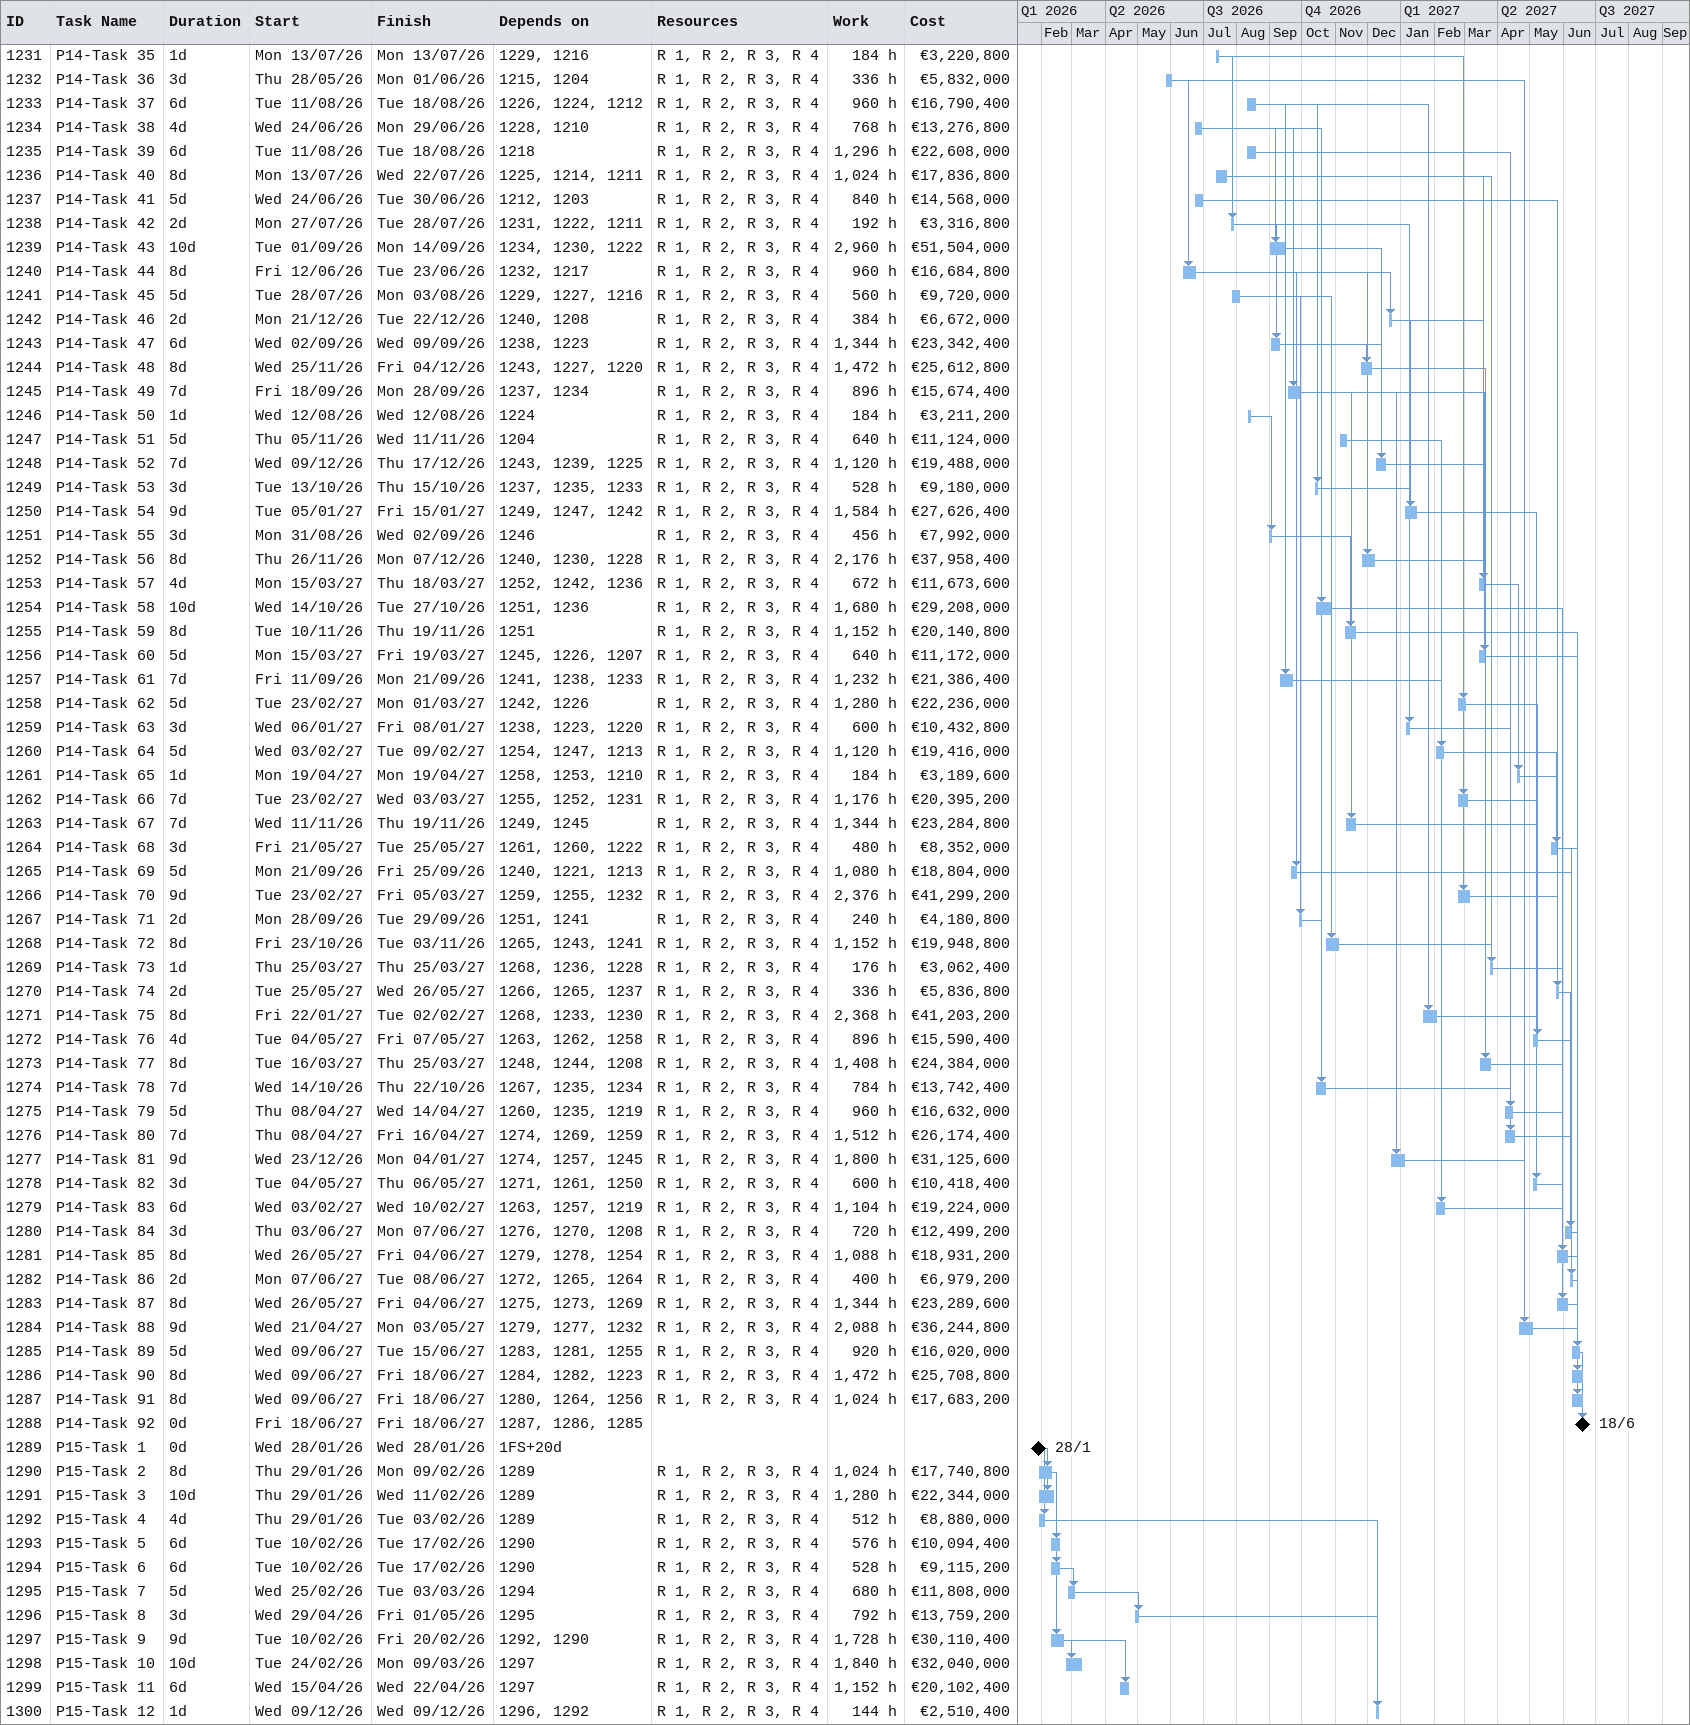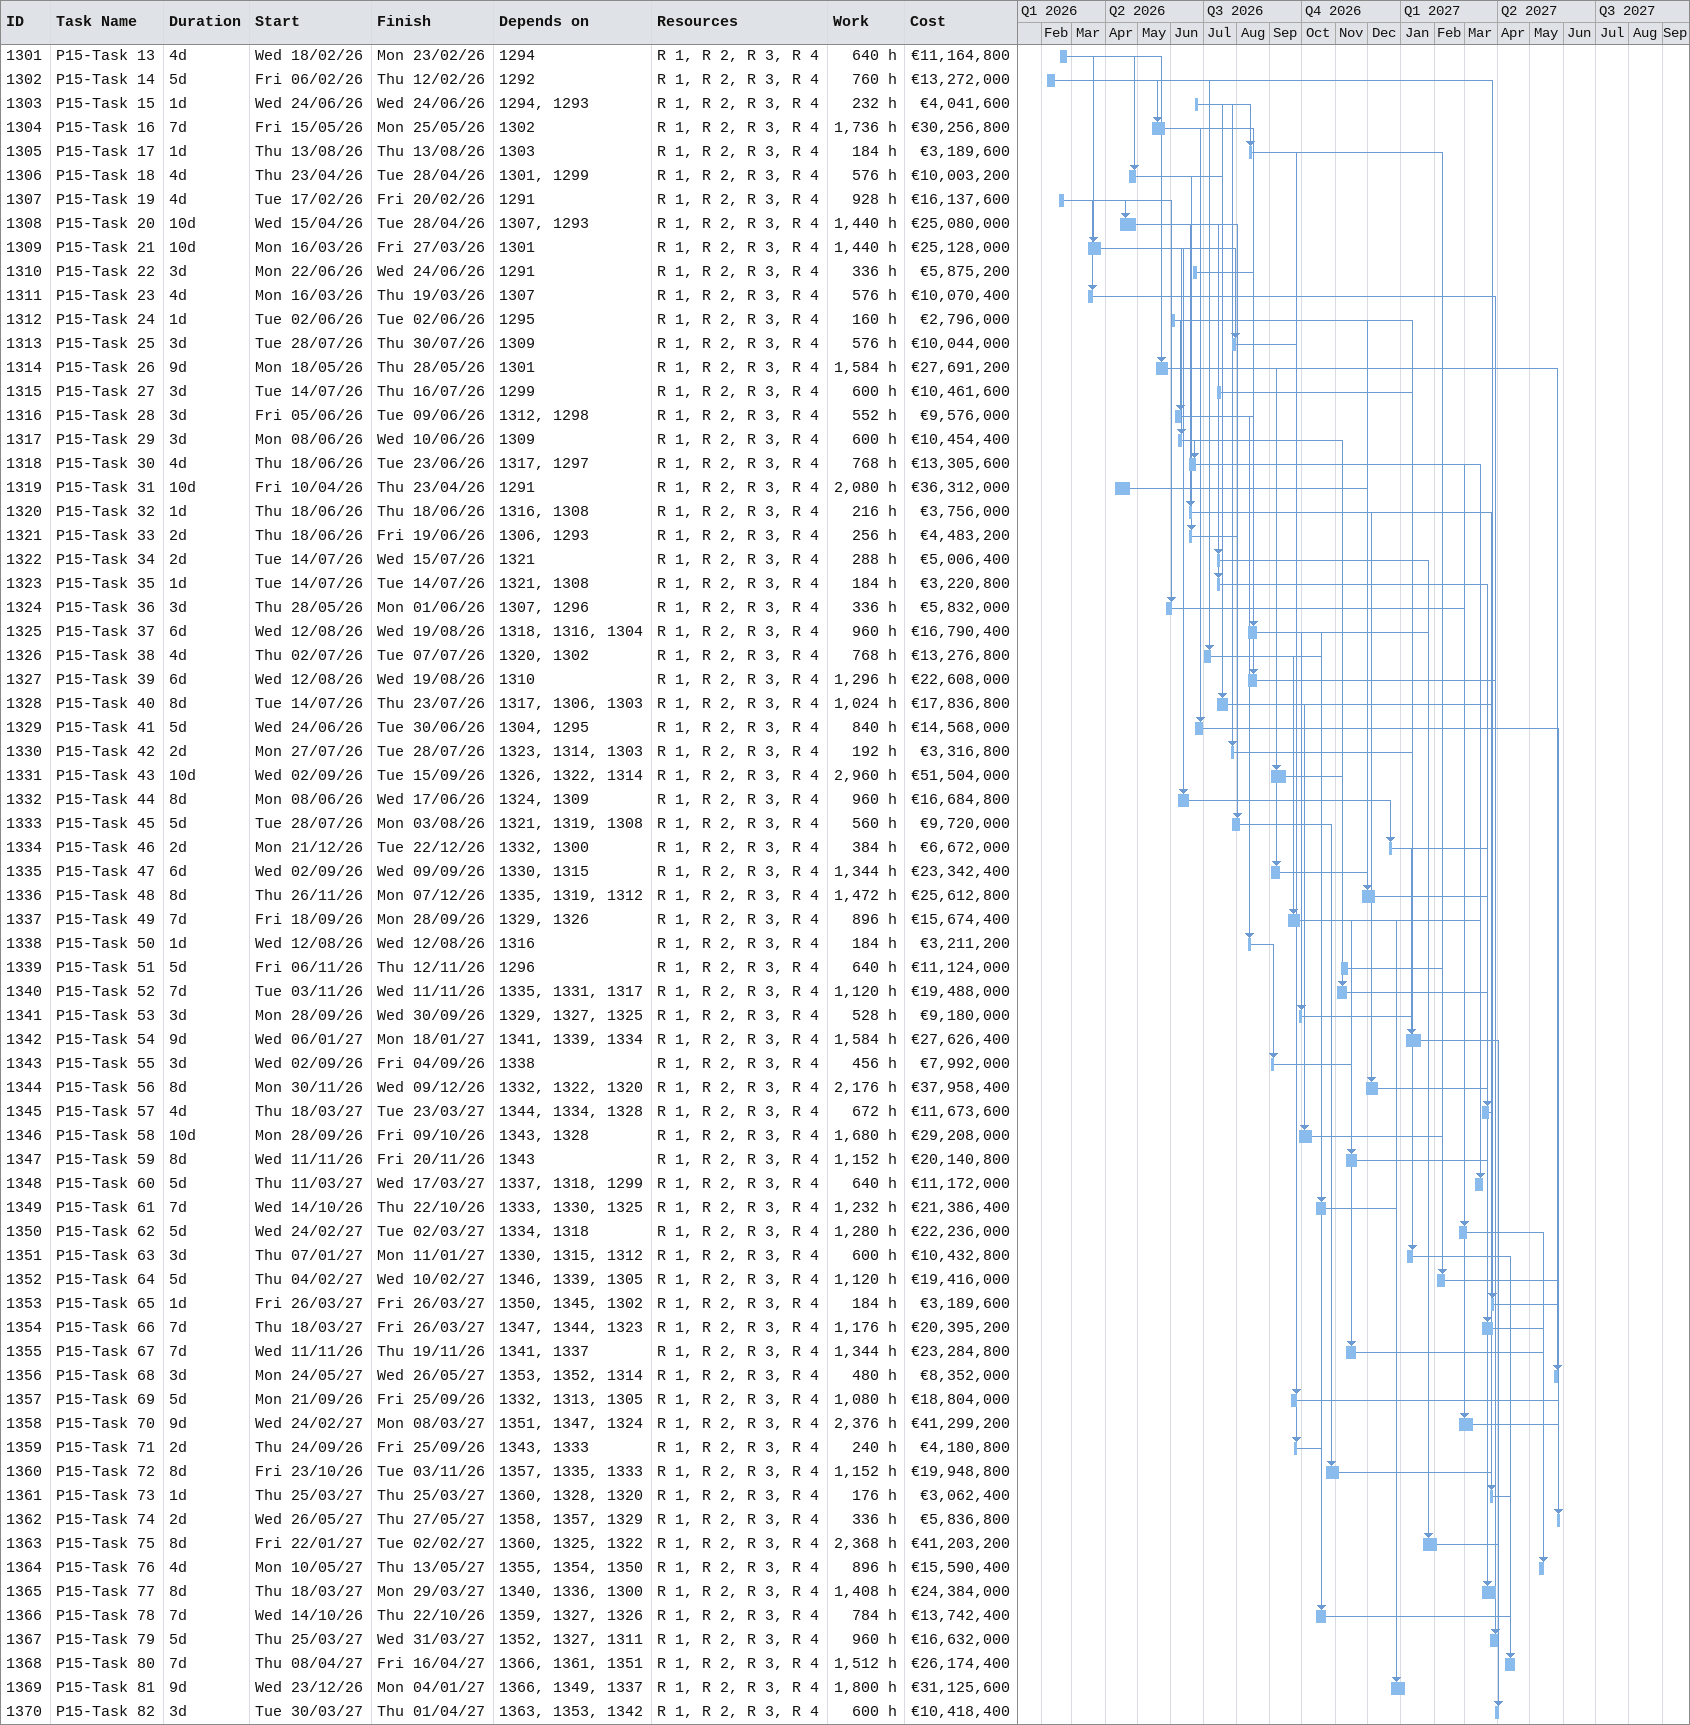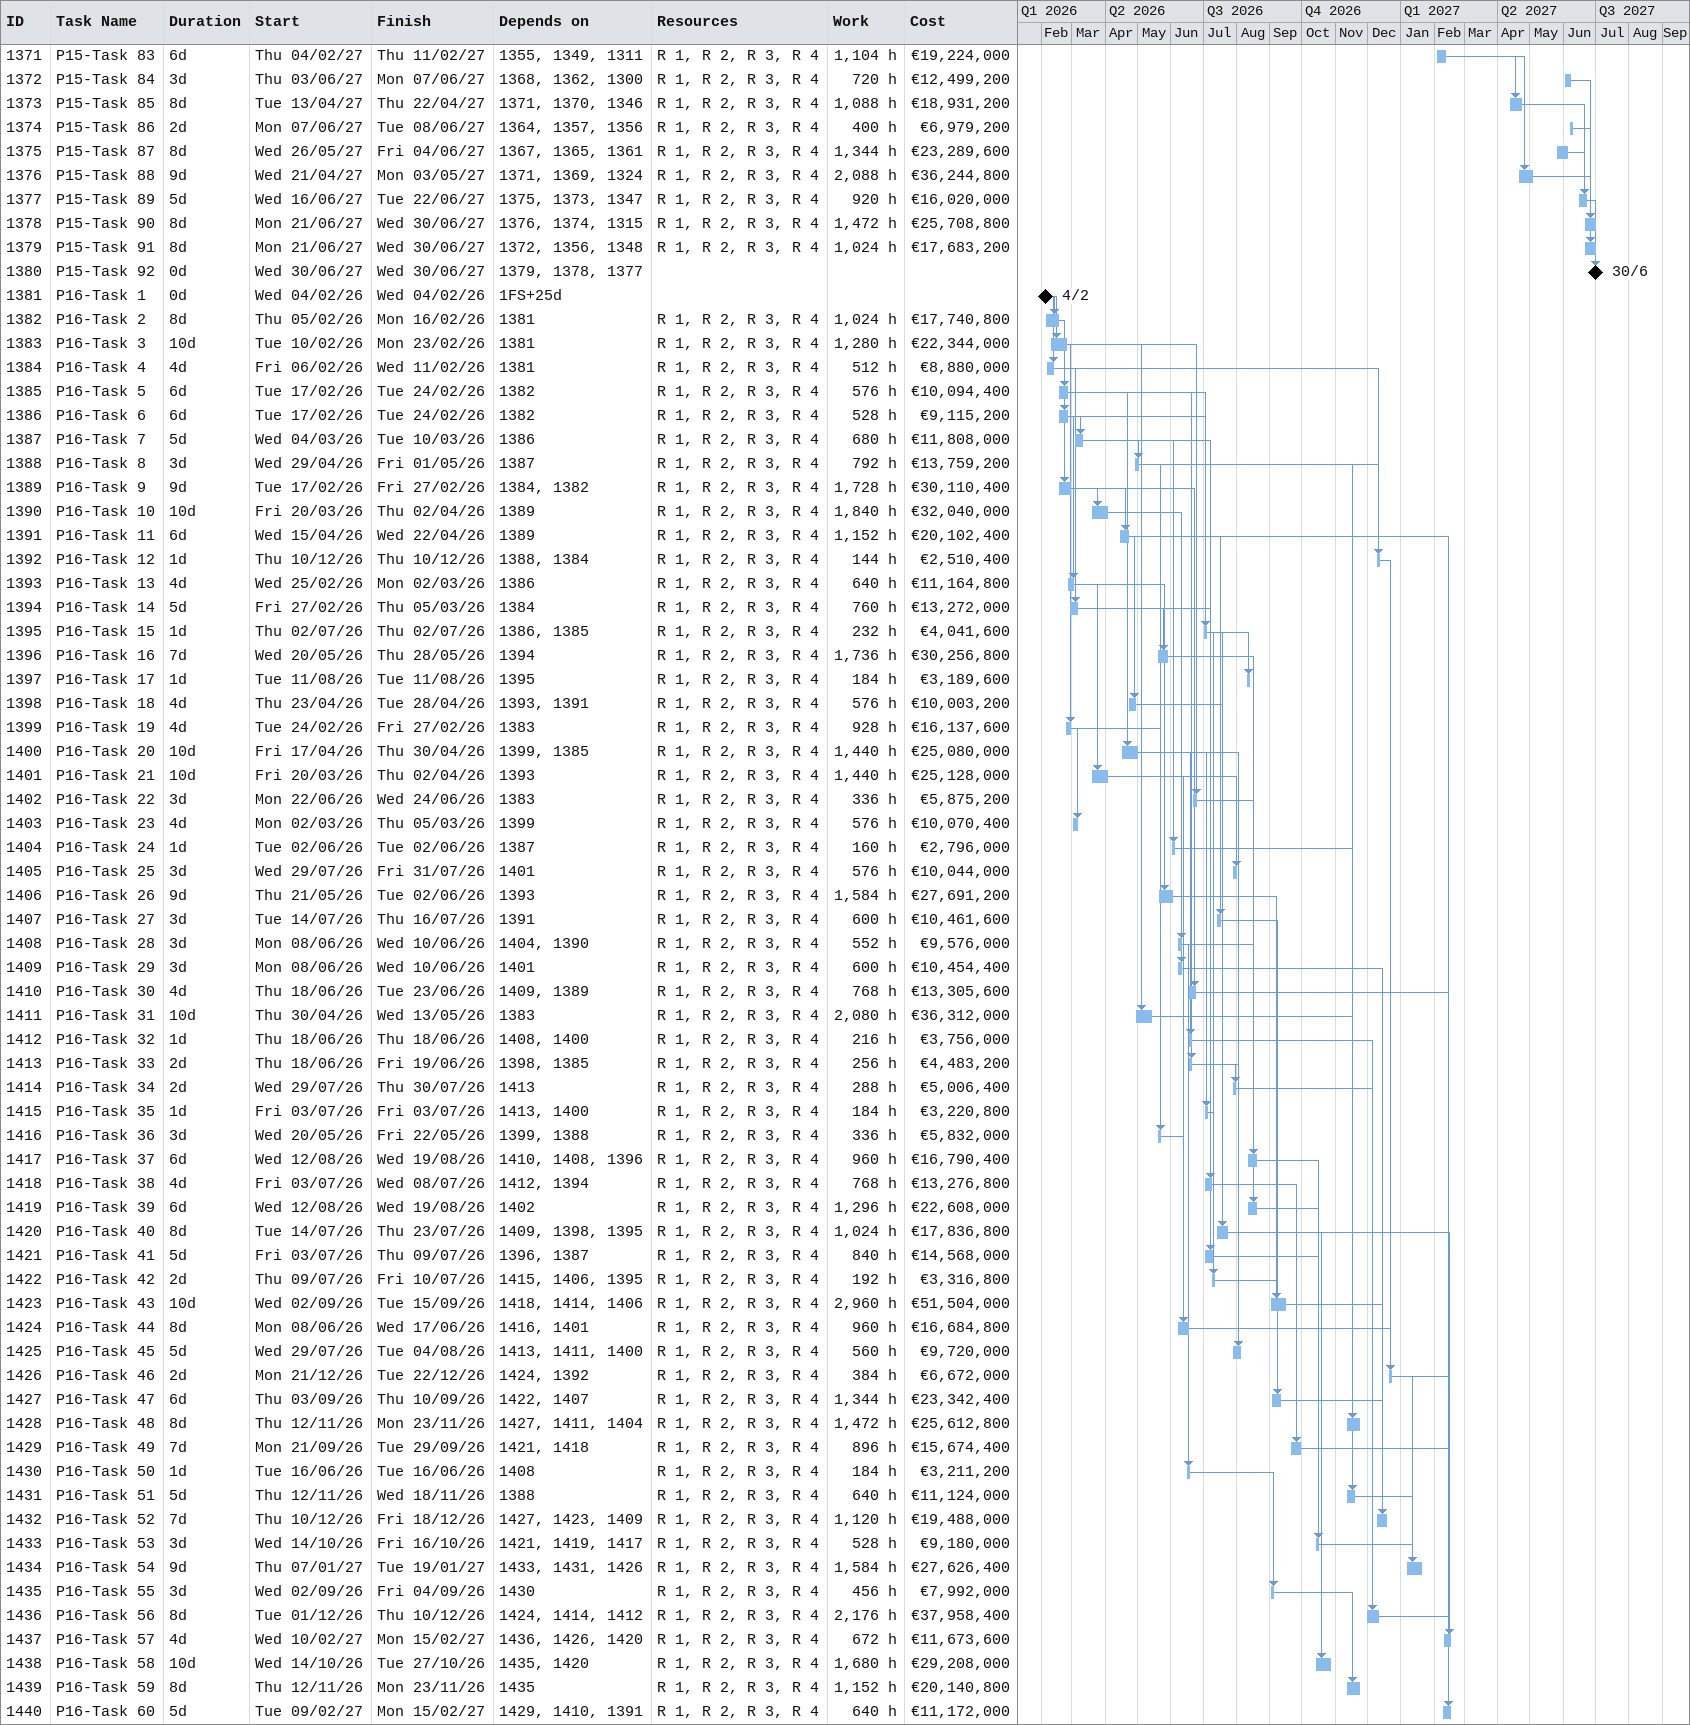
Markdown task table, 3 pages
| ID | Task | Duration | Start | Finish | Predecessors | Resources | Work (h) | Cost (€) |
|---|---|---|---|---|---|---|---|---|
| 1231 | P14-Task 35 | 1d | 2026-07-13 | 2026-07-13 | 1229, 1216 | R 1, R 2, R 3, R 4 | 184 | 3220800 |
| 1232 | P14-Task 36 | 3d | 2026-05-28 | 2026-06-01 | 1215, 1204 | R 1, R 2, R 3, R 4 | 336 | 5832000 |
| 1233 | P14-Task 37 | 6d | 2026-08-11 | 2026-08-18 | 1226, 1224, 1212 | R 1, R 2, R 3, R 4 | 960 | 16790400 |
| 1234 | P14-Task 38 | 4d | 2026-06-24 | 2026-06-29 | 1228, 1210 | R 1, R 2, R 3, R 4 | 768 | 13276800 |
| 1235 | P14-Task 39 | 6d | 2026-08-11 | 2026-08-18 | 1218 | R 1, R 2, R 3, R 4 | 1296 | 22608000 |
| 1236 | P14-Task 40 | 8d | 2026-07-13 | 2026-07-22 | 1225, 1214, 1211 | R 1, R 2, R 3, R 4 | 1024 | 17836800 |
| 1237 | P14-Task 41 | 5d | 2026-06-24 | 2026-06-30 | 1212, 1203 | R 1, R 2, R 3, R 4 | 840 | 14568000 |
| 1238 | P14-Task 42 | 2d | 2026-07-27 | 2026-07-28 | 1231, 1222, 1211 | R 1, R 2, R 3, R 4 | 192 | 3316800 |
| 1239 | P14-Task 43 | 10d | 2026-09-01 | 2026-09-14 | 1234, 1230, 1222 | R 1, R 2, R 3, R 4 | 2960 | 51504000 |
| 1240 | P14-Task 44 | 8d | 2026-06-12 | 2026-06-23 | 1232, 1217 | R 1, R 2, R 3, R 4 | 960 | 16684800 |
| 1241 | P14-Task 45 | 5d | 2026-07-28 | 2026-08-03 | 1229, 1227, 1216 | R 1, R 2, R 3, R 4 | 560 | 9720000 |
| 1242 | P14-Task 46 | 2d | 2026-12-21 | 2026-12-22 | 1240, 1208 | R 1, R 2, R 3, R 4 | 384 | 6672000 |
| 1243 | P14-Task 47 | 6d | 2026-09-02 | 2026-09-09 | 1238, 1223 | R 1, R 2, R 3, R 4 | 1344 | 23342400 |
| 1244 | P14-Task 48 | 8d | 2026-11-25 | 2026-12-04 | 1243, 1227, 1220 | R 1, R 2, R 3, R 4 | 1472 | 25612800 |
| 1245 | P14-Task 49 | 7d | 2026-09-18 | 2026-09-28 | 1237, 1234 | R 1, R 2, R 3, R 4 | 896 | 15674400 |
| 1246 | P14-Task 50 | 1d | 2026-08-12 | 2026-08-12 | 1224 | R 1, R 2, R 3, R 4 | 184 | 3211200 |
| 1247 | P14-Task 51 | 5d | 2026-11-05 | 2026-11-11 | 1204 | R 1, R 2, R 3, R 4 | 640 | 11124000 |
| 1248 | P14-Task 52 | 7d | 2026-12-09 | 2026-12-17 | 1243, 1239, 1225 | R 1, R 2, R 3, R 4 | 1120 | 19488000 |
| 1249 | P14-Task 53 | 3d | 2026-10-13 | 2026-10-15 | 1237, 1235, 1233 | R 1, R 2, R 3, R 4 | 528 | 9180000 |
| 1250 | P14-Task 54 | 9d | 2027-01-05 | 2027-01-15 | 1249, 1247, 1242 | R 1, R 2, R 3, R 4 | 1584 | 27626400 |
| 1251 | P14-Task 55 | 3d | 2026-08-31 | 2026-09-02 | 1246 | R 1, R 2, R 3, R 4 | 456 | 7992000 |
| 1252 | P14-Task 56 | 8d | 2026-11-26 | 2026-12-07 | 1240, 1230, 1228 | R 1, R 2, R 3, R 4 | 2176 | 37958400 |
| 1253 | P14-Task 57 | 4d | 2027-03-15 | 2027-03-18 | 1252, 1242, 1236 | R 1, R 2, R 3, R 4 | 672 | 11673600 |
| 1254 | P14-Task 58 | 10d | 2026-10-14 | 2026-10-27 | 1251, 1236 | R 1, R 2, R 3, R 4 | 1680 | 29208000 |
| 1255 | P14-Task 59 | 8d | 2026-11-10 | 2026-11-19 | 1251 | R 1, R 2, R 3, R 4 | 1152 | 20140800 |
| 1256 | P14-Task 60 | 5d | 2027-03-15 | 2027-03-19 | 1245, 1226, 1207 | R 1, R 2, R 3, R 4 | 640 | 11172000 |
| 1257 | P14-Task 61 | 7d | 2026-09-11 | 2026-09-21 | 1241, 1238, 1233 | R 1, R 2, R 3, R 4 | 1232 | 21386400 |
| 1258 | P14-Task 62 | 5d | 2027-02-23 | 2027-03-01 | 1242, 1226 | R 1, R 2, R 3, R 4 | 1280 | 22236000 |
| 1259 | P14-Task 63 | 3d | 2027-01-06 | 2027-01-08 | 1238, 1223, 1220 | R 1, R 2, R 3, R 4 | 600 | 10432800 |
| 1260 | P14-Task 64 | 5d | 2027-02-03 | 2027-02-09 | 1254, 1247, 1213 | R 1, R 2, R 3, R 4 | 1120 | 19416000 |
| 1261 | P14-Task 65 | 1d | 2027-04-19 | 2027-04-19 | 1258, 1253, 1210 | R 1, R 2, R 3, R 4 | 184 | 3189600 |
| 1262 | P14-Task 66 | 7d | 2027-02-23 | 2027-03-03 | 1255, 1252, 1231 | R 1, R 2, R 3, R 4 | 1176 | 20395200 |
| 1263 | P14-Task 67 | 7d | 2026-11-11 | 2026-11-19 | 1249, 1245 | R 1, R 2, R 3, R 4 | 1344 | 23284800 |
| 1264 | P14-Task 68 | 3d | 2027-05-21 | 2027-05-25 | 1261, 1260, 1222 | R 1, R 2, R 3, R 4 | 480 | 8352000 |
| 1265 | P14-Task 69 | 5d | 2026-09-21 | 2026-09-25 | 1240, 1221, 1213 | R 1, R 2, R 3, R 4 | 1080 | 18804000 |
| 1266 | P14-Task 70 | 9d | 2027-02-23 | 2027-03-05 | 1259, 1255, 1232 | R 1, R 2, R 3, R 4 | 2376 | 41299200 |
| 1267 | P14-Task 71 | 2d | 2026-09-28 | 2026-09-29 | 1251, 1241 | R 1, R 2, R 3, R 4 | 240 | 4180800 |
| 1268 | P14-Task 72 | 8d | 2026-10-23 | 2026-11-03 | 1265, 1243, 1241 | R 1, R 2, R 3, R 4 | 1152 | 19948800 |
| 1269 | P14-Task 73 | 1d | 2027-03-25 | 2027-03-25 | 1268, 1236, 1228 | R 1, R 2, R 3, R 4 | 176 | 3062400 |
| 1270 | P14-Task 74 | 2d | 2027-05-25 | 2027-05-26 | 1266, 1265, 1237 | R 1, R 2, R 3, R 4 | 336 | 5836800 |
| 1271 | P14-Task 75 | 8d | 2027-01-22 | 2027-02-02 | 1268, 1233, 1230 | R 1, R 2, R 3, R 4 | 2368 | 41203200 |
| 1272 | P14-Task 76 | 4d | 2027-05-04 | 2027-05-07 | 1263, 1262, 1258 | R 1, R 2, R 3, R 4 | 896 | 15590400 |
| 1273 | P14-Task 77 | 8d | 2027-03-16 | 2027-03-25 | 1248, 1244, 1208 | R 1, R 2, R 3, R 4 | 1408 | 24384000 |
| 1274 | P14-Task 78 | 7d | 2026-10-14 | 2026-10-22 | 1267, 1235, 1234 | R 1, R 2, R 3, R 4 | 784 | 13742400 |
| 1275 | P14-Task 79 | 5d | 2027-04-08 | 2027-04-14 | 1260, 1235, 1219 | R 1, R 2, R 3, R 4 | 960 | 16632000 |
| 1276 | P14-Task 80 | 7d | 2027-04-08 | 2027-04-16 | 1274, 1269, 1259 | R 1, R 2, R 3, R 4 | 1512 | 26174400 |
| 1277 | P14-Task 81 | 9d | 2026-12-23 | 2027-01-04 | 1274, 1257, 1245 | R 1, R 2, R 3, R 4 | 1800 | 31125600 |
| 1278 | P14-Task 82 | 3d | 2027-05-04 | 2027-05-06 | 1271, 1261, 1250 | R 1, R 2, R 3, R 4 | 600 | 10418400 |
| 1279 | P14-Task 83 | 6d | 2027-02-03 | 2027-02-10 | 1263, 1257, 1219 | R 1, R 2, R 3, R 4 | 1104 | 19224000 |
| 1280 | P14-Task 84 | 3d | 2027-06-03 | 2027-06-07 | 1276, 1270, 1208 | R 1, R 2, R 3, R 4 | 720 | 12499200 |
| 1281 | P14-Task 85 | 8d | 2027-05-26 | 2027-06-04 | 1279, 1278, 1254 | R 1, R 2, R 3, R 4 | 1088 | 18931200 |
| 1282 | P14-Task 86 | 2d | 2027-06-07 | 2027-06-08 | 1272, 1265, 1264 | R 1, R 2, R 3, R 4 | 400 | 6979200 |
| 1283 | P14-Task 87 | 8d | 2027-05-26 | 2027-06-04 | 1275, 1273, 1269 | R 1, R 2, R 3, R 4 | 1344 | 23289600 |
| 1284 | P14-Task 88 | 9d | 2027-04-21 | 2027-05-03 | 1279, 1277, 1232 | R 1, R 2, R 3, R 4 | 2088 | 36244800 |
| 1285 | P14-Task 89 | 5d | 2027-06-09 | 2027-06-15 | 1283, 1281, 1255 | R 1, R 2, R 3, R 4 | 920 | 16020000 |
| 1286 | P14-Task 90 | 8d | 2027-06-09 | 2027-06-18 | 1284, 1282, 1223 | R 1, R 2, R 3, R 4 | 1472 | 25708800 |
| 1287 | P14-Task 91 | 8d | 2027-06-09 | 2027-06-18 | 1280, 1264, 1256 | R 1, R 2, R 3, R 4 | 1024 | 17683200 |
| 1288 | P14-Task 92 | 0d | 2027-06-18 | 2027-06-18 | 1287, 1286, 1285 |  |  |  |
| 1289 | P15-Task 1 | 0d | 2026-01-28 | 2026-01-28 | 1FS+20d |  |  |  |
| 1290 | P15-Task 2 | 8d | 2026-01-29 | 2026-02-09 | 1289 | R 1, R 2, R 3, R 4 | 1024 | 17740800 |
| 1291 | P15-Task 3 | 10d | 2026-01-29 | 2026-02-11 | 1289 | R 1, R 2, R 3, R 4 | 1280 | 22344000 |
| 1292 | P15-Task 4 | 4d | 2026-01-29 | 2026-02-03 | 1289 | R 1, R 2, R 3, R 4 | 512 | 8880000 |
| 1293 | P15-Task 5 | 6d | 2026-02-10 | 2026-02-17 | 1290 | R 1, R 2, R 3, R 4 | 576 | 10094400 |
| 1294 | P15-Task 6 | 6d | 2026-02-10 | 2026-02-17 | 1290 | R 1, R 2, R 3, R 4 | 528 | 9115200 |
| 1295 | P15-Task 7 | 5d | 2026-02-25 | 2026-03-03 | 1294 | R 1, R 2, R 3, R 4 | 680 | 11808000 |
| 1296 | P15-Task 8 | 3d | 2026-04-29 | 2026-05-01 | 1295 | R 1, R 2, R 3, R 4 | 792 | 13759200 |
| 1297 | P15-Task 9 | 9d | 2026-02-10 | 2026-02-20 | 1292, 1290 | R 1, R 2, R 3, R 4 | 1728 | 30110400 |
| 1298 | P15-Task 10 | 10d | 2026-02-24 | 2026-03-09 | 1297 | R 1, R 2, R 3, R 4 | 1840 | 32040000 |
| 1299 | P15-Task 11 | 6d | 2026-04-15 | 2026-04-22 | 1297 | R 1, R 2, R 3, R 4 | 1152 | 20102400 |
| 1300 | P15-Task 12 | 1d | 2026-12-09 | 2026-12-09 | 1296, 1292 | R 1, R 2, R 3, R 4 | 144 | 2510400 |
| 1301 | P15-Task 13 | 4d | 2026-02-18 | 2026-02-23 | 1294 | R 1, R 2, R 3, R 4 | 640 | 11164800 |
| 1302 | P15-Task 14 | 5d | 2026-02-06 | 2026-02-12 | 1292 | R 1, R 2, R 3, R 4 | 760 | 13272000 |
| 1303 | P15-Task 15 | 1d | 2026-06-24 | 2026-06-24 | 1294, 1293 | R 1, R 2, R 3, R 4 | 232 | 4041600 |
| 1304 | P15-Task 16 | 7d | 2026-05-15 | 2026-05-25 | 1302 | R 1, R 2, R 3, R 4 | 1736 | 30256800 |
| 1305 | P15-Task 17 | 1d | 2026-08-13 | 2026-08-13 | 1303 | R 1, R 2, R 3, R 4 | 184 | 3189600 |
| 1306 | P15-Task 18 | 4d | 2026-04-23 | 2026-04-28 | 1301, 1299 | R 1, R 2, R 3, R 4 | 576 | 10003200 |
| 1307 | P15-Task 19 | 4d | 2026-02-17 | 2026-02-20 | 1291 | R 1, R 2, R 3, R 4 | 928 | 16137600 |
| 1308 | P15-Task 20 | 10d | 2026-04-15 | 2026-04-28 | 1307, 1293 | R 1, R 2, R 3, R 4 | 1440 | 25080000 |
| 1309 | P15-Task 21 | 10d | 2026-03-16 | 2026-03-27 | 1301 | R 1, R 2, R 3, R 4 | 1440 | 25128000 |
| 1310 | P15-Task 22 | 3d | 2026-06-22 | 2026-06-24 | 1291 | R 1, R 2, R 3, R 4 | 336 | 5875200 |
| 1311 | P15-Task 23 | 4d | 2026-03-16 | 2026-03-19 | 1307 | R 1, R 2, R 3, R 4 | 576 | 10070400 |
| 1312 | P15-Task 24 | 1d | 2026-06-02 | 2026-06-02 | 1295 | R 1, R 2, R 3, R 4 | 160 | 2796000 |
| 1313 | P15-Task 25 | 3d | 2026-07-28 | 2026-07-30 | 1309 | R 1, R 2, R 3, R 4 | 576 | 10044000 |
| 1314 | P15-Task 26 | 9d | 2026-05-18 | 2026-05-28 | 1301 | R 1, R 2, R 3, R 4 | 1584 | 27691200 |
| 1315 | P15-Task 27 | 3d | 2026-07-14 | 2026-07-16 | 1299 | R 1, R 2, R 3, R 4 | 600 | 10461600 |
| 1316 | P15-Task 28 | 3d | 2026-06-05 | 2026-06-09 | 1312, 1298 | R 1, R 2, R 3, R 4 | 552 | 9576000 |
| 1317 | P15-Task 29 | 3d | 2026-06-08 | 2026-06-10 | 1309 | R 1, R 2, R 3, R 4 | 600 | 10454400 |
| 1318 | P15-Task 30 | 4d | 2026-06-18 | 2026-06-23 | 1317, 1297 | R 1, R 2, R 3, R 4 | 768 | 13305600 |
| 1319 | P15-Task 31 | 10d | 2026-04-10 | 2026-04-23 | 1291 | R 1, R 2, R 3, R 4 | 2080 | 36312000 |
| 1320 | P15-Task 32 | 1d | 2026-06-18 | 2026-06-18 | 1316, 1308 | R 1, R 2, R 3, R 4 | 216 | 3756000 |
| 1321 | P15-Task 33 | 2d | 2026-06-18 | 2026-06-19 | 1306, 1293 | R 1, R 2, R 3, R 4 | 256 | 4483200 |
| 1322 | P15-Task 34 | 2d | 2026-07-14 | 2026-07-15 | 1321 | R 1, R 2, R 3, R 4 | 288 | 5006400 |
| 1323 | P15-Task 35 | 1d | 2026-07-14 | 2026-07-14 | 1321, 1308 | R 1, R 2, R 3, R 4 | 184 | 3220800 |
| 1324 | P15-Task 36 | 3d | 2026-05-28 | 2026-06-01 | 1307, 1296 | R 1, R 2, R 3, R 4 | 336 | 5832000 |
| 1325 | P15-Task 37 | 6d | 2026-08-12 | 2026-08-19 | 1318, 1316, 1304 | R 1, R 2, R 3, R 4 | 960 | 16790400 |
| 1326 | P15-Task 38 | 4d | 2026-07-02 | 2026-07-07 | 1320, 1302 | R 1, R 2, R 3, R 4 | 768 | 13276800 |
| 1327 | P15-Task 39 | 6d | 2026-08-12 | 2026-08-19 | 1310 | R 1, R 2, R 3, R 4 | 1296 | 22608000 |
| 1328 | P15-Task 40 | 8d | 2026-07-14 | 2026-07-23 | 1317, 1306, 1303 | R 1, R 2, R 3, R 4 | 1024 | 17836800 |
| 1329 | P15-Task 41 | 5d | 2026-06-24 | 2026-06-30 | 1304, 1295 | R 1, R 2, R 3, R 4 | 840 | 14568000 |
| 1330 | P15-Task 42 | 2d | 2026-07-27 | 2026-07-28 | 1323, 1314, 1303 | R 1, R 2, R 3, R 4 | 192 | 3316800 |
| 1331 | P15-Task 43 | 10d | 2026-09-02 | 2026-09-15 | 1326, 1322, 1314 | R 1, R 2, R 3, R 4 | 2960 | 51504000 |
| 1332 | P15-Task 44 | 8d | 2026-06-08 | 2026-06-17 | 1324, 1309 | R 1, R 2, R 3, R 4 | 960 | 16684800 |
| 1333 | P15-Task 45 | 5d | 2026-07-28 | 2026-08-03 | 1321, 1319, 1308 | R 1, R 2, R 3, R 4 | 560 | 9720000 |
| 1334 | P15-Task 46 | 2d | 2026-12-21 | 2026-12-22 | 1332, 1300 | R 1, R 2, R 3, R 4 | 384 | 6672000 |
| 1335 | P15-Task 47 | 6d | 2026-09-02 | 2026-09-09 | 1330, 1315 | R 1, R 2, R 3, R 4 | 1344 | 23342400 |
| 1336 | P15-Task 48 | 8d | 2026-11-26 | 2026-12-07 | 1335, 1319, 1312 | R 1, R 2, R 3, R 4 | 1472 | 25612800 |
| 1337 | P15-Task 49 | 7d | 2026-09-18 | 2026-09-28 | 1329, 1326 | R 1, R 2, R 3, R 4 | 896 | 15674400 |
| 1338 | P15-Task 50 | 1d | 2026-08-12 | 2026-08-12 | 1316 | R 1, R 2, R 3, R 4 | 184 | 3211200 |
| 1339 | P15-Task 51 | 5d | 2026-11-06 | 2026-11-12 | 1296 | R 1, R 2, R 3, R 4 | 640 | 11124000 |
| 1340 | P15-Task 52 | 7d | 2026-11-03 | 2026-11-11 | 1335, 1331, 1317 | R 1, R 2, R 3, R 4 | 1120 | 19488000 |
| 1341 | P15-Task 53 | 3d | 2026-09-28 | 2026-09-30 | 1329, 1327, 1325 | R 1, R 2, R 3, R 4 | 528 | 9180000 |
| 1342 | P15-Task 54 | 9d | 2027-01-06 | 2027-01-18 | 1341, 1339, 1334 | R 1, R 2, R 3, R 4 | 1584 | 27626400 |
| 1343 | P15-Task 55 | 3d | 2026-09-02 | 2026-09-04 | 1338 | R 1, R 2, R 3, R 4 | 456 | 7992000 |
| 1344 | P15-Task 56 | 8d | 2026-11-30 | 2026-12-09 | 1332, 1322, 1320 | R 1, R 2, R 3, R 4 | 2176 | 37958400 |
| 1345 | P15-Task 57 | 4d | 2027-03-18 | 2027-03-23 | 1344, 1334, 1328 | R 1, R 2, R 3, R 4 | 672 | 11673600 |
| 1346 | P15-Task 58 | 10d | 2026-09-28 | 2026-10-09 | 1343, 1328 | R 1, R 2, R 3, R 4 | 1680 | 29208000 |
| 1347 | P15-Task 59 | 8d | 2026-11-11 | 2026-11-20 | 1343 | R 1, R 2, R 3, R 4 | 1152 | 20140800 |
| 1348 | P15-Task 60 | 5d | 2027-03-11 | 2027-03-17 | 1337, 1318, 1299 | R 1, R 2, R 3, R 4 | 640 | 11172000 |
| 1349 | P15-Task 61 | 7d | 2026-10-14 | 2026-10-22 | 1333, 1330, 1325 | R 1, R 2, R 3, R 4 | 1232 | 21386400 |
| 1350 | P15-Task 62 | 5d | 2027-02-24 | 2027-03-02 | 1334, 1318 | R 1, R 2, R 3, R 4 | 1280 | 22236000 |
| 1351 | P15-Task 63 | 3d | 2027-01-07 | 2027-01-11 | 1330, 1315, 1312 | R 1, R 2, R 3, R 4 | 600 | 10432800 |
| 1352 | P15-Task 64 | 5d | 2027-02-04 | 2027-02-10 | 1346, 1339, 1305 | R 1, R 2, R 3, R 4 | 1120 | 19416000 |
| 1353 | P15-Task 65 | 1d | 2027-03-26 | 2027-03-26 | 1350, 1345, 1302 | R 1, R 2, R 3, R 4 | 184 | 3189600 |
| 1354 | P15-Task 66 | 7d | 2027-03-18 | 2027-03-26 | 1347, 1344, 1323 | R 1, R 2, R 3, R 4 | 1176 | 20395200 |
| 1355 | P15-Task 67 | 7d | 2026-11-11 | 2026-11-19 | 1341, 1337 | R 1, R 2, R 3, R 4 | 1344 | 23284800 |
| 1356 | P15-Task 68 | 3d | 2027-05-24 | 2027-05-26 | 1353, 1352, 1314 | R 1, R 2, R 3, R 4 | 480 | 8352000 |
| 1357 | P15-Task 69 | 5d | 2026-09-21 | 2026-09-25 | 1332, 1313, 1305 | R 1, R 2, R 3, R 4 | 1080 | 18804000 |
| 1358 | P15-Task 70 | 9d | 2027-02-24 | 2027-03-08 | 1351, 1347, 1324 | R 1, R 2, R 3, R 4 | 2376 | 41299200 |
| 1359 | P15-Task 71 | 2d | 2026-09-24 | 2026-09-25 | 1343, 1333 | R 1, R 2, R 3, R 4 | 240 | 4180800 |
| 1360 | P15-Task 72 | 8d | 2026-10-23 | 2026-11-03 | 1357, 1335, 1333 | R 1, R 2, R 3, R 4 | 1152 | 19948800 |
| 1361 | P15-Task 73 | 1d | 2027-03-25 | 2027-03-25 | 1360, 1328, 1320 | R 1, R 2, R 3, R 4 | 176 | 3062400 |
| 1362 | P15-Task 74 | 2d | 2027-05-26 | 2027-05-27 | 1358, 1357, 1329 | R 1, R 2, R 3, R 4 | 336 | 5836800 |
| 1363 | P15-Task 75 | 8d | 2027-01-22 | 2027-02-02 | 1360, 1325, 1322 | R 1, R 2, R 3, R 4 | 2368 | 41203200 |
| 1364 | P15-Task 76 | 4d | 2027-05-10 | 2027-05-13 | 1355, 1354, 1350 | R 1, R 2, R 3, R 4 | 896 | 15590400 |
| 1365 | P15-Task 77 | 8d | 2027-03-18 | 2027-03-29 | 1340, 1336, 1300 | R 1, R 2, R 3, R 4 | 1408 | 24384000 |
| 1366 | P15-Task 78 | 7d | 2026-10-14 | 2026-10-22 | 1359, 1327, 1326 | R 1, R 2, R 3, R 4 | 784 | 13742400 |
| 1367 | P15-Task 79 | 5d | 2027-03-25 | 2027-03-31 | 1352, 1327, 1311 | R 1, R 2, R 3, R 4 | 960 | 16632000 |
| 1368 | P15-Task 80 | 7d | 2027-04-08 | 2027-04-16 | 1366, 1361, 1351 | R 1, R 2, R 3, R 4 | 1512 | 26174400 |
| 1369 | P15-Task 81 | 9d | 2026-12-23 | 2027-01-04 | 1366, 1349, 1337 | R 1, R 2, R 3, R 4 | 1800 | 31125600 |
| 1370 | P15-Task 82 | 3d | 2027-03-30 | 2027-04-01 | 1363, 1353, 1342 | R 1, R 2, R 3, R 4 | 600 | 10418400 |
| 1371 | P15-Task 83 | 6d | 2027-02-04 | 2027-02-11 | 1355, 1349, 1311 | R 1, R 2, R 3, R 4 | 1104 | 19224000 |
| 1372 | P15-Task 84 | 3d | 2027-06-03 | 2027-06-07 | 1368, 1362, 1300 | R 1, R 2, R 3, R 4 | 720 | 12499200 |
| 1373 | P15-Task 85 | 8d | 2027-04-13 | 2027-04-22 | 1371, 1370, 1346 | R 1, R 2, R 3, R 4 | 1088 | 18931200 |
| 1374 | P15-Task 86 | 2d | 2027-06-07 | 2027-06-08 | 1364, 1357, 1356 | R 1, R 2, R 3, R 4 | 400 | 6979200 |
| 1375 | P15-Task 87 | 8d | 2027-05-26 | 2027-06-04 | 1367, 1365, 1361 | R 1, R 2, R 3, R 4 | 1344 | 23289600 |
| 1376 | P15-Task 88 | 9d | 2027-04-21 | 2027-05-03 | 1371, 1369, 1324 | R 1, R 2, R 3, R 4 | 2088 | 36244800 |
| 1377 | P15-Task 89 | 5d | 2027-06-16 | 2027-06-22 | 1375, 1373, 1347 | R 1, R 2, R 3, R 4 | 920 | 16020000 |
| 1378 | P15-Task 90 | 8d | 2027-06-21 | 2027-06-30 | 1376, 1374, 1315 | R 1, R 2, R 3, R 4 | 1472 | 25708800 |
| 1379 | P15-Task 91 | 8d | 2027-06-21 | 2027-06-30 | 1372, 1356, 1348 | R 1, R 2, R 3, R 4 | 1024 | 17683200 |
| 1380 | P15-Task 92 | 0d | 2027-06-30 | 2027-06-30 | 1379, 1378, 1377 |  |  |  |
| 1381 | P16-Task 1 | 0d | 2026-02-04 | 2026-02-04 | 1FS+25d |  |  |  |
| 1382 | P16-Task 2 | 8d | 2026-02-05 | 2026-02-16 | 1381 | R 1, R 2, R 3, R 4 | 1024 | 17740800 |
| 1383 | P16-Task 3 | 10d | 2026-02-10 | 2026-02-23 | 1381 | R 1, R 2, R 3, R 4 | 1280 | 22344000 |
| 1384 | P16-Task 4 | 4d | 2026-02-06 | 2026-02-11 | 1381 | R 1, R 2, R 3, R 4 | 512 | 8880000 |
| 1385 | P16-Task 5 | 6d | 2026-02-17 | 2026-02-24 | 1382 | R 1, R 2, R 3, R 4 | 576 | 10094400 |
| 1386 | P16-Task 6 | 6d | 2026-02-17 | 2026-02-24 | 1382 | R 1, R 2, R 3, R 4 | 528 | 9115200 |
| 1387 | P16-Task 7 | 5d | 2026-03-04 | 2026-03-10 | 1386 | R 1, R 2, R 3, R 4 | 680 | 11808000 |
| 1388 | P16-Task 8 | 3d | 2026-04-29 | 2026-05-01 | 1387 | R 1, R 2, R 3, R 4 | 792 | 13759200 |
| 1389 | P16-Task 9 | 9d | 2026-02-17 | 2026-02-27 | 1384, 1382 | R 1, R 2, R 3, R 4 | 1728 | 30110400 |
| 1390 | P16-Task 10 | 10d | 2026-03-20 | 2026-04-02 | 1389 | R 1, R 2, R 3, R 4 | 1840 | 32040000 |
| 1391 | P16-Task 11 | 6d | 2026-04-15 | 2026-04-22 | 1389 | R 1, R 2, R 3, R 4 | 1152 | 20102400 |
| 1392 | P16-Task 12 | 1d | 2026-12-10 | 2026-12-10 | 1388, 1384 | R 1, R 2, R 3, R 4 | 144 | 2510400 |
| 1393 | P16-Task 13 | 4d | 2026-02-25 | 2026-03-02 | 1386 | R 1, R 2, R 3, R 4 | 640 | 11164800 |
| 1394 | P16-Task 14 | 5d | 2026-02-27 | 2026-03-05 | 1384 | R 1, R 2, R 3, R 4 | 760 | 13272000 |
| 1395 | P16-Task 15 | 1d | 2026-07-02 | 2026-07-02 | 1386, 1385 | R 1, R 2, R 3, R 4 | 232 | 4041600 |
| 1396 | P16-Task 16 | 7d | 2026-05-20 | 2026-05-28 | 1394 | R 1, R 2, R 3, R 4 | 1736 | 30256800 |
| 1397 | P16-Task 17 | 1d | 2026-08-11 | 2026-08-11 | 1395 | R 1, R 2, R 3, R 4 | 184 | 3189600 |
| 1398 | P16-Task 18 | 4d | 2026-04-23 | 2026-04-28 | 1393, 1391 | R 1, R 2, R 3, R 4 | 576 | 10003200 |
| 1399 | P16-Task 19 | 4d | 2026-02-24 | 2026-02-27 | 1383 | R 1, R 2, R 3, R 4 | 928 | 16137600 |
| 1400 | P16-Task 20 | 10d | 2026-04-17 | 2026-04-30 | 1399, 1385 | R 1, R 2, R 3, R 4 | 1440 | 25080000 |
| 1401 | P16-Task 21 | 10d | 2026-03-20 | 2026-04-02 | 1393 | R 1, R 2, R 3, R 4 | 1440 | 25128000 |
| 1402 | P16-Task 22 | 3d | 2026-06-22 | 2026-06-24 | 1383 | R 1, R 2, R 3, R 4 | 336 | 5875200 |
| 1403 | P16-Task 23 | 4d | 2026-03-02 | 2026-03-05 | 1399 | R 1, R 2, R 3, R 4 | 576 | 10070400 |
| 1404 | P16-Task 24 | 1d | 2026-06-02 | 2026-06-02 | 1387 | R 1, R 2, R 3, R 4 | 160 | 2796000 |
| 1405 | P16-Task 25 | 3d | 2026-07-29 | 2026-07-31 | 1401 | R 1, R 2, R 3, R 4 | 576 | 10044000 |
| 1406 | P16-Task 26 | 9d | 2026-05-21 | 2026-06-02 | 1393 | R 1, R 2, R 3, R 4 | 1584 | 27691200 |
| 1407 | P16-Task 27 | 3d | 2026-07-14 | 2026-07-16 | 1391 | R 1, R 2, R 3, R 4 | 600 | 10461600 |
| 1408 | P16-Task 28 | 3d | 2026-06-08 | 2026-06-10 | 1404, 1390 | R 1, R 2, R 3, R 4 | 552 | 9576000 |
| 1409 | P16-Task 29 | 3d | 2026-06-08 | 2026-06-10 | 1401 | R 1, R 2, R 3, R 4 | 600 | 10454400 |
| 1410 | P16-Task 30 | 4d | 2026-06-18 | 2026-06-23 | 1409, 1389 | R 1, R 2, R 3, R 4 | 768 | 13305600 |
| 1411 | P16-Task 31 | 10d | 2026-04-30 | 2026-05-13 | 1383 | R 1, R 2, R 3, R 4 | 2080 | 36312000 |
| 1412 | P16-Task 32 | 1d | 2026-06-18 | 2026-06-18 | 1408, 1400 | R 1, R 2, R 3, R 4 | 216 | 3756000 |
| 1413 | P16-Task 33 | 2d | 2026-06-18 | 2026-06-19 | 1398, 1385 | R 1, R 2, R 3, R 4 | 256 | 4483200 |
| 1414 | P16-Task 34 | 2d | 2026-07-29 | 2026-07-30 | 1413 | R 1, R 2, R 3, R 4 | 288 | 5006400 |
| 1415 | P16-Task 35 | 1d | 2026-07-03 | 2026-07-03 | 1413, 1400 | R 1, R 2, R 3, R 4 | 184 | 3220800 |
| 1416 | P16-Task 36 | 3d | 2026-05-20 | 2026-05-22 | 1399, 1388 | R 1, R 2, R 3, R 4 | 336 | 5832000 |
| 1417 | P16-Task 37 | 6d | 2026-08-12 | 2026-08-19 | 1410, 1408, 1396 | R 1, R 2, R 3, R 4 | 960 | 16790400 |
| 1418 | P16-Task 38 | 4d | 2026-07-03 | 2026-07-08 | 1412, 1394 | R 1, R 2, R 3, R 4 | 768 | 13276800 |
| 1419 | P16-Task 39 | 6d | 2026-08-12 | 2026-08-19 | 1402 | R 1, R 2, R 3, R 4 | 1296 | 22608000 |
| 1420 | P16-Task 40 | 8d | 2026-07-14 | 2026-07-23 | 1409, 1398, 1395 | R 1, R 2, R 3, R 4 | 1024 | 17836800 |
| 1421 | P16-Task 41 | 5d | 2026-07-03 | 2026-07-09 | 1396, 1387 | R 1, R 2, R 3, R 4 | 840 | 14568000 |
| 1422 | P16-Task 42 | 2d | 2026-07-09 | 2026-07-10 | 1415, 1406, 1395 | R 1, R 2, R 3, R 4 | 192 | 3316800 |
| 1423 | P16-Task 43 | 10d | 2026-09-02 | 2026-09-15 | 1418, 1414, 1406 | R 1, R 2, R 3, R 4 | 2960 | 51504000 |
| 1424 | P16-Task 44 | 8d | 2026-06-08 | 2026-06-17 | 1416, 1401 | R 1, R 2, R 3, R 4 | 960 | 16684800 |
| 1425 | P16-Task 45 | 5d | 2026-07-29 | 2026-08-04 | 1413, 1411, 1400 | R 1, R 2, R 3, R 4 | 560 | 9720000 |
| 1426 | P16-Task 46 | 2d | 2026-12-21 | 2026-12-22 | 1424, 1392 | R 1, R 2, R 3, R 4 | 384 | 6672000 |
| 1427 | P16-Task 47 | 6d | 2026-09-03 | 2026-09-10 | 1422, 1407 | R 1, R 2, R 3, R 4 | 1344 | 23342400 |
| 1428 | P16-Task 48 | 8d | 2026-11-12 | 2026-11-23 | 1427, 1411, 1404 | R 1, R 2, R 3, R 4 | 1472 | 25612800 |
| 1429 | P16-Task 49 | 7d | 2026-09-21 | 2026-09-29 | 1421, 1418 | R 1, R 2, R 3, R 4 | 896 | 15674400 |
| 1430 | P16-Task 50 | 1d | 2026-06-16 | 2026-06-16 | 1408 | R 1, R 2, R 3, R 4 | 184 | 3211200 |
| 1431 | P16-Task 51 | 5d | 2026-11-12 | 2026-11-18 | 1388 | R 1, R 2, R 3, R 4 | 640 | 11124000 |
| 1432 | P16-Task 52 | 7d | 2026-12-10 | 2026-12-18 | 1427, 1423, 1409 | R 1, R 2, R 3, R 4 | 1120 | 19488000 |
| 1433 | P16-Task 53 | 3d | 2026-10-14 | 2026-10-16 | 1421, 1419, 1417 | R 1, R 2, R 3, R 4 | 528 | 9180000 |
| 1434 | P16-Task 54 | 9d | 2027-01-07 | 2027-01-19 | 1433, 1431, 1426 | R 1, R 2, R 3, R 4 | 1584 | 27626400 |
| 1435 | P16-Task 55 | 3d | 2026-09-02 | 2026-09-04 | 1430 | R 1, R 2, R 3, R 4 | 456 | 7992000 |
| 1436 | P16-Task 56 | 8d | 2026-12-01 | 2026-12-10 | 1424, 1414, 1412 | R 1, R 2, R 3, R 4 | 2176 | 37958400 |
| 1437 | P16-Task 57 | 4d | 2027-02-10 | 2027-02-15 | 1436, 1426, 1420 | R 1, R 2, R 3, R 4 | 672 | 11673600 |
| 1438 | P16-Task 58 | 10d | 2026-10-14 | 2026-10-27 | 1435, 1420 | R 1, R 2, R 3, R 4 | 1680 | 29208000 |
| 1439 | P16-Task 59 | 8d | 2026-11-12 | 2026-11-23 | 1435 | R 1, R 2, R 3, R 4 | 1152 | 20140800 |
| 1440 | P16-Task 60 | 5d | 2027-02-09 | 2027-02-15 | 1429, 1410, 1391 | R 1, R 2, R 3, R 4 | 640 | 11172000 |
